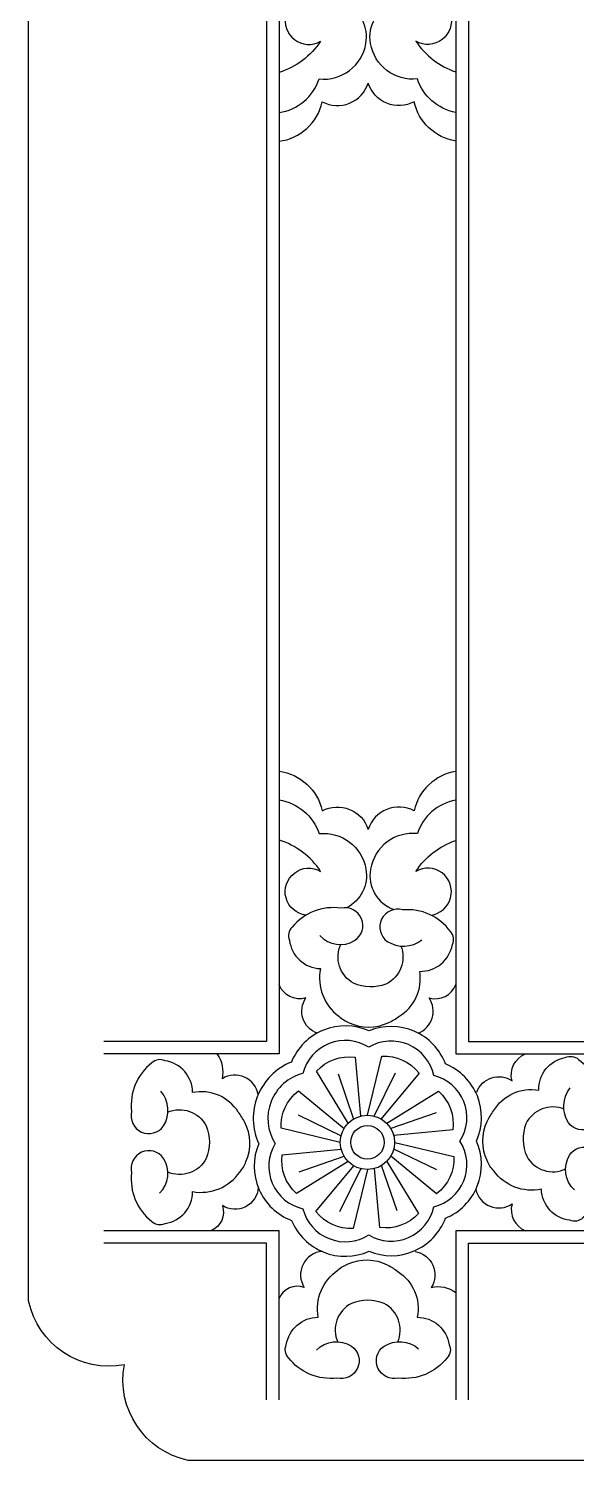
# Model space of a CAD drawing. Extents: x -66030 to 95157, y -13132 to 45879.
# Drawn here: x -48789 to -48263, y 5941 to 7318 of the extents above; entities that cross this region are included whole.
import ezdxf

# ---------------------------------------------------------------- set-up
doc = ezdxf.new("R2010")
doc.units = 0
doc.header["$LTSCALE"] = 100
doc.header["$MEASUREMENT"] = 0
doc.layers.add('4', color=121, linetype='CONTINUOUS')
doc.layers.add('TEXT', color=105, linetype='CONTINUOUS')

msp = doc.modelspace()

# ---------------------------------------------------------------- linework, layer by layer
at = {"layer": '4'}
for p, q in [((-48491.8, 6312.5), (-48476.9, 6269)), ((-48436.9, 6313.2), (-48457.1, 6272)), ((-48530, 6273.2), (-48488.8, 6253)), ((-48397.6, 6274.9), (-48441, 6260)), ((-48396.9, 6220.1), (-48438.1, 6240.2)), ((-48529.3, 6218.3), (-48485.9, 6233.2)), ((-48490, 6180), (-48469.8, 6221.2)), ((-48435.1, 6180.7), (-48450, 6224.2))]:
    msp.add_line(p, q, dxfattribs=at)
for points in [[(-48789.2, 7745.8, -0.410539), (-48697.1, 7807.2, -0.410539), (-48635.7, 7899.2), (-46999.6, 7899.2, -0.410539), (-46938.2, 7807.2, -0.410539), (-46846.1, 7745.8), (-46846.1, 6094.1, -0.410539), (-46938.2, 6032.7, -0.410539), (-46999.6, 5940.7), (-48635.7, 5940.7, -0.410539), (-48697.1, 6032.7, -0.410539), (-48789.2, 6094.1)], [(-48568, 6245.2, 0.423982), (-48536.5, 6171.5, 0.420661), (-48462, 6141.8, 0.423641), (-48388.5, 6173.7, 0.425198), (-48358.8, 6247.8, 0.425198), (-48388.5, 6322, 0.423641), (-48462, 6353.8, 0.421993), (-48536.6, 6323.9, 0.425642)]]:
    msp.add_lwpolyline(points, format="xyb", close=True, dxfattribs=at)
for points in [[(-48716.9, 7469.6), (-48560.5, 7469.6), (-48560.5, 6343.6), (-48716.9, 6343.6)], [(-48560.5, 5999), (-48560.5, 6149.6), (-48716.9, 6149.6)], [(-48366.5, 5999), (-48366.5, 6149.6), (-47240.5, 6149.6), (-47240.5, 5999)]]:
    msp.add_lwpolyline(points, dxfattribs=at)
msp.add_lwpolyline([(-47240.5, 7469.6), (-48366.5, 7469.6), (-48366.5, 6343.6), (-47240.5, 6343.6)], close=True, dxfattribs=at)
for points in [[(-48522.6, 7348, 1.229757), (-48508.5, 7305.9, -0.170214), (-48548.5, 7275.7)], [(-48378.7, 7237.4, -0.273348), (-48415.5, 7269.6, -0.397275), (-48460.5, 7303.8, -0.370591), (-48437.8, 7342.7)], [(-48402.5, 7348, -1.218925), (-48417, 7305.9, 0.164361), (-48378.7, 7276.3)], [(-48548.5, 7237.2, 0.282647), (-48510, 7269.6, 0.397275), (-48465, 7303.8, 0.335284), (-48483.7, 7341.1, 0.335284)], [(-48548.5, 7209.6, 0.316056), (-48506.9, 7247.6, 0.465679), (-48462.8, 7265.5, 0.495843)], [(-48378.7, 7209.8, -0.306797), (-48418.6, 7247.6, -0.465679), (-48462.8, 7265.5, -0.495843)], [(-48548.5, 6603.6, -0.316056), (-48506.9, 6565.6, -0.465679), (-48462.8, 6547.7, -0.495843)], [(-48378.7, 6603.4, 0.306797), (-48418.6, 6565.6, 0.465679), (-48462.8, 6547.7, 0.495843)], [(-48548.5, 6576, -0.282647), (-48510, 6543.6, -0.397275), (-48465, 6509.4, -0.335284), (-48483.7, 6472.2, -0.335284)], [(-48378.7, 6575.8, 0.273348), (-48415.5, 6543.6, 0.397275), (-48460.5, 6509.4, 0.370591), (-48437.8, 6470.5)], [(-48522.6, 6465.2, -1.229757), (-48508.5, 6507.3, 0.170214), (-48548.5, 6537.5)], [(-48402.5, 6465.2, 1.218925), (-48417, 6507.3, -0.164361), (-48378.7, 6537)], [(-48509.3, 6445.5, 0.35407), (-48475.8, 6440.7, 0.838332), (-48488.8, 6471.8, 0.26672), (-48536, 6453.6, 0.314427), (-48538.5, 6441.1, 0.369989), (-48508.6, 6413.7, 0.292926), (-48491, 6368, 0.099814), (-48481, 6361.7, 0.228766), (-48443.5, 6361.7, 0.050603), (-48433.3, 6367.7, 0.310937), (-48413.3, 6411.1, 0.369989), (-48381.9, 6436.8, 0.314427), (-48383.7, 6449.4, 0.26672), (-48429.8, 6470.2, 0.838332), (-48444.5, 6439.9, 0.319484), (-48411.2, 6441.4)], [(-48431.5, 6435.8, -0.395368), (-48445.7, 6398.8, -0.187473), (-48476.9, 6399.6, -0.395368), (-48489, 6437.4)], [(-48511.8, 6351.7, -0.488711), (-48522.7, 6385.5, -0.383007), (-48548.5, 6398.3)], [(-48414.9, 6351.7, 0.48607), (-48404.2, 6385.5, 0.383007), (-48378.5, 6398.3)], [(-48552.2, 6245.4, 0.515595), (-48525.6, 6182.8, 0.510716), (-48462.2, 6157.5, 0.515594), (-48399.8, 6184.7, 0.520492), (-48374.7, 6247.8, 0.520492), (-48399.8, 6310.9, 0.515594), (-48462.2, 6338.1, 0.510716), (-48525.6, 6312.9, 0.510332), (-48552.2, 6245.4)], [(-48663.4, 6197.6, 0.35407), (-48659.5, 6231.2, 0.838332), (-48690.2, 6217.3, 0.26672), (-48670.7, 6170.6, 0.314427), (-48658.1, 6168.5, 0.369989), (-48631.6, 6199.2, 0.292926), (-48586.3, 6218, 0.099814), (-48580.3, 6228.1, 0.228766), (-48581.4, 6265.7, 0.050603), (-48587.7, 6275.7, 0.310937), (-48631.6, 6294.5, 0.369989), (-48658.1, 6325.1, 0.314427), (-48670.7, 6323, 0.26672), (-48690.2, 6276.4, 0.838332), (-48659.5, 6262.4, 0.319484), (-48662, 6295.7)], [(-48568.6, 6292.4, 0.541742), (-48603, 6307.8, 0.220663), (-48607.9, 6331.6)], [(-48481.9, 6265.1), (-48512.5, 6315, -0.246463), (-48475.4, 6328.6), (-48470.1, 6271.9)], [(-48463.5, 6272.7), (-48449.8, 6329.6, -0.246463), (-48413.9, 6313.1), (-48450.3, 6269.2)], [(-48358.4, 6295, -0.488711), (-48324.5, 6305.8, -0.383007), (-48311.7, 6331.6)], [(-48264.5, 6200.8, -0.35407), (-48269.3, 6234.3, -0.838332), (-48238.3, 6221.2, -0.26672), (-48256.5, 6174, -0.314427), (-48269, 6171.6, -0.369989), (-48296.3, 6201.5, -0.292926), (-48342.1, 6219.1, -0.099814), (-48348.4, 6229, -0.228766), (-48348.4, 6266.6, -0.050603), (-48342.3, 6276.8, -0.310937), (-48298.9, 6296.8, -0.369989), (-48273.3, 6328.1, -0.314427), (-48260.7, 6326.4, -0.26672), (-48239.9, 6280.3, -0.838332), (-48270.2, 6265.5, -0.319484), (-48268.6, 6298.9)], [(-48489.6, 6246.6), (-48546.5, 6260.3, -0.246463), (-48529.9, 6296.1), (-48486, 6259.8)], [(-48445, 6265.1), (-48395.1, 6295.7, -0.246463), (-48381.4, 6258.6), (-48438.2, 6253.3)], [(-48274.3, 6278.5, 0.395368), (-48311.3, 6264.4, 0.187473), (-48310.4, 6233.2, 0.395368), (-48272.7, 6221.1)], [(-48655.8, 6275.6, -0.395368), (-48618.4, 6262.4, -0.187473), (-48618.4, 6231.2, -0.395368), (-48655.8, 6218.1)], [(-48481.9, 6228.1), (-48531.8, 6197.5, -0.246463), (-48545.5, 6234.6), (-48488.7, 6240)], [(-48437.3, 6246.6), (-48380.4, 6232.9, -0.246463), (-48397, 6197.1), (-48440.9, 6233.4)], [(-48445, 6228.1), (-48414.4, 6178.2, -0.246463), (-48451.5, 6164.6), (-48456.8, 6221.3)], [(-48463.4, 6220.5), (-48477.1, 6163.6, -0.246463), (-48513, 6180.1), (-48476.6, 6224)], [(-48568.4, 6203, -0.56785), (-48603, 6185.8, -0.400322), (-48613.8, 6161.6, -0.400322)], [(-48359.3, 6201.3, 0.533225), (-48324.5, 6187.4, 0.383007), (-48311.7, 6161.6)], [(-48507, 6141.7, 0.56785), (-48524.2, 6107, 0.400322), (-48548.5, 6096.3, 0.400322)], [(-48512.5, 6046.7, -0.35407), (-48478.9, 6050.5, -0.838332), (-48492.8, 6019.9, -0.26672), (-48539.4, 6039.4, -0.314427), (-48541.5, 6051.9, -0.369989), (-48510.9, 6078.4, -0.292926), (-48492, 6123.7, -0.099814), (-48482, 6129.7, -0.228766), (-48444.4, 6128.7, -0.050603), (-48434.4, 6122.4, -0.310937), (-48415.6, 6078.4, -0.369989), (-48384.9, 6051.9, -0.314427), (-48387, 6039.4, -0.26672), (-48433.7, 6019.9, -0.838332), (-48447.6, 6050.5, -0.319484), (-48414.3, 6048.1)], [(-48417.7, 6141.5, -0.541742), (-48402.2, 6107, -0.220663), (-48378.5, 6102.2)], [(-48434.5, 6054.3, 0.395368), (-48447.6, 6091.7, 0.187473), (-48478.9, 6091.7, 0.395368), (-48492, 6054.3)]]:
    msp.add_lwpolyline(points, format="xyb", dxfattribs=at)
for radius in [26.1, 16.1]:
    msp.add_circle((-48463.5, 6246.6), radius, dxfattribs=at)
at = {"layer": 'TEXT'}
for points in [[(-48716.9, 7481.6), (-48548.5, 7481.6), (-48548.5, 6331.6), (-48716.9, 6331.6)], [(-47228.5, 7481.6), (-48378.5, 7481.6), (-48378.5, 6331.6), (-47228.5, 6331.6), (-47228.5, 7481.6)], [(-48548.5, 5999), (-48548.5, 6161.6), (-48716.9, 6161.6)], [(-47228.5, 5999), (-47228.5, 6161.6), (-48378.5, 6161.6), (-48378.5, 5999)]]:
    msp.add_lwpolyline(points, dxfattribs=at)

doc.saveas('drawing.dxf')
